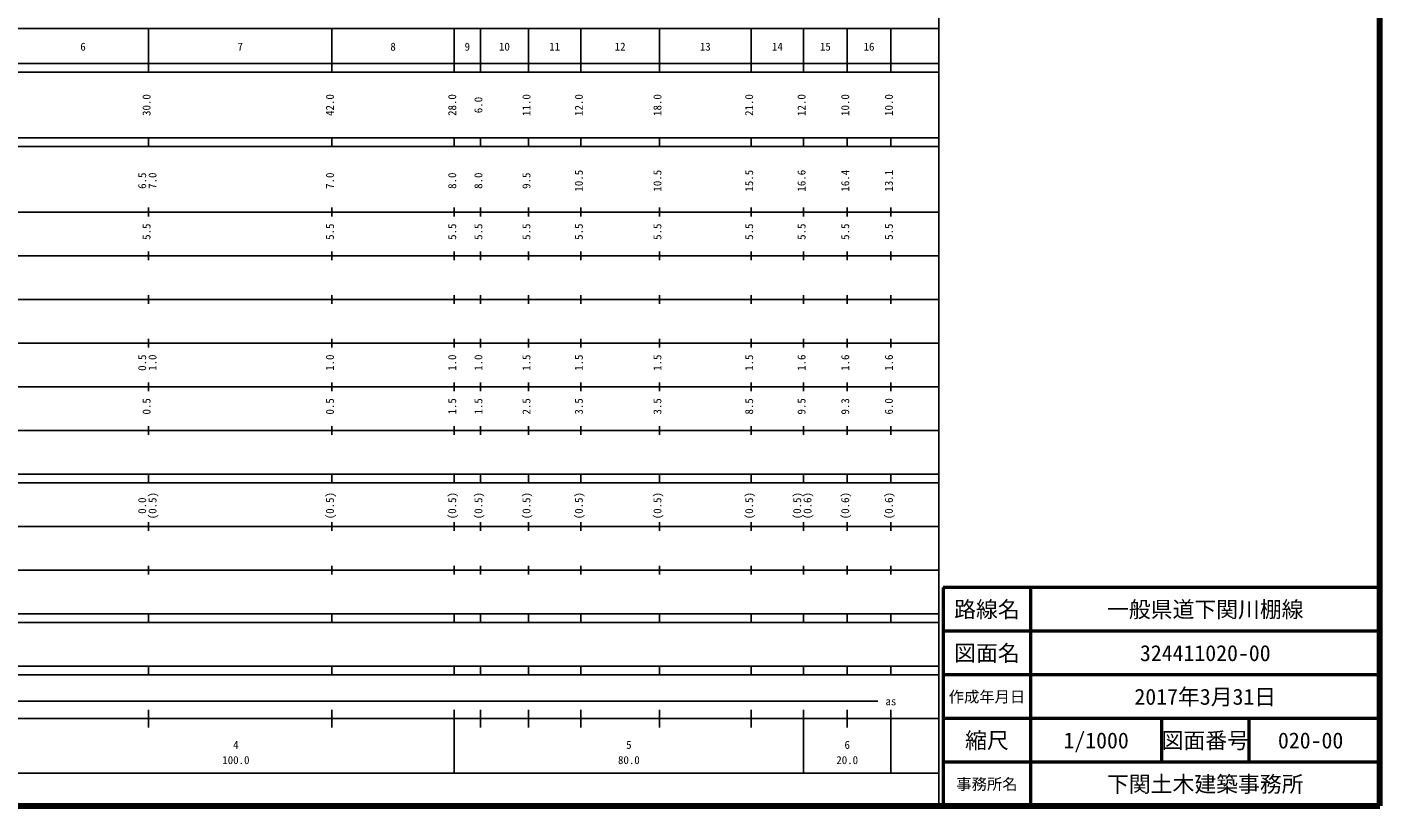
# Model space of a CAD drawing. Units: millimetres on the paper, enlarged 1000 times. Extents: x 40000 to 680000, y 20000 to 380000.
# Drawn here: x 370181 to 680000, y 20000 to 198357 of the extents above; entities that cross this region are included whole.
import ezdxf
from ezdxf.enums import TextEntityAlignment as Align

# ---------------------------------------------------------------- set-up
doc = ezdxf.new("R2010")
doc.units = ezdxf.units.MM
doc.header["$LTSCALE"] = 1000
for name, color, linetype, lineweight in [('M-TTL', 2, 'Continuous', 140), ('M-TTL-BAND', 7, 'Continuous', 25), ('M-TTL-FRAM', 2, 'Continuous', 50), ('M-TTL-LINE', 7, 'Continuous', 50)]:
    doc.layers.add(name, color=color, linetype=linetype, lineweight=lineweight)
doc.layers.add('M-TTL-TXT', color=7, linetype='Continuous')
doc.styles.add('ＭＳ ゴシック', font='')
doc.styles.get('ＭＳ ゴシック').set_extended_font_data('MS Gothic')

msp = doc.modelspace()

# ---------------------------------------------------------------- linework, layer by layer
at = {"layer": 'M-TTL'}
for p, q in [((680000, 20000), (680000, 380000)), ((40000, 20000), (680000, 20000))]:
    msp.add_line(p, q, dxfattribs=at)
at = {"layer": 'M-TTL-BAND'}
for p, q in [((579000, 20000), (579000, 370000)), ((68000, 198000), (579000, 198000)), ((398000, 188000), (398000, 198000)), ((440000, 188000), (440000, 198000)), ((468000, 188000), (468000, 198000)), ((474000, 188000), (474000, 198000)), ((485000, 188000), (485000, 198000)), ((497000, 188000), (497000, 198000)), ((515000, 188000), (515000, 198000)), ((536000, 188000), (536000, 198000)), ((548000, 188000), (548000, 198000)), ((558000, 188000), (558000, 198000)), ((568000, 188000), (568000, 198000)), ((40000, 190000), (579000, 190000)), ((40000, 188000), (579000, 188000)), ((40000, 173000), (579000, 173000)), ((40000, 171000), (579000, 171000)), ((398000, 171000), (398000, 173000)), ((440000, 171000), (440000, 173000)), ((468000, 171000), (468000, 173000)), ((474000, 171000), (474000, 173000)), ((485000, 171000), (485000, 173000)), ((497000, 171000), (497000, 173000)), ((515000, 171000), (515000, 173000)), ((536000, 171000), (536000, 173000)), ((548000, 171000), (548000, 173000)), ((558000, 171000), (558000, 173000)), ((568000, 171000), (568000, 173000)), ((40000, 156000), (579000, 156000)), ((398000, 155000), (398000, 157000)), ((440000, 155000), (440000, 157000)), ((468000, 155000), (468000, 157000)), ((474000, 155000), (474000, 157000)), ((485000, 155000), (485000, 157000)), ((497000, 155000), (497000, 157000)), ((515000, 155000), (515000, 157000)), ((536000, 155000), (536000, 157000)), ((548000, 155000), (548000, 157000)), ((558000, 155000), (558000, 157000)), ((568000, 155000), (568000, 157000)), ((46000, 146000), (579000, 146000)), ((398000, 145000), (398000, 147000)), ((440000, 145000), (440000, 147000)), ((468000, 145000), (468000, 147000)), ((474000, 145000), (474000, 147000)), ((485000, 145000), (485000, 147000)), ((497000, 145000), (497000, 147000)), ((515000, 145000), (515000, 147000)), ((536000, 145000), (536000, 147000)), ((548000, 145000), (548000, 147000)), ((558000, 145000), (558000, 147000)), ((568000, 145000), (568000, 147000)), ((398000, 135000), (398000, 137000)), ((440000, 135000), (440000, 137000)), ((468000, 135000), (468000, 137000)), ((474000, 135000), (474000, 137000)), ((485000, 135000), (485000, 137000)), ((497000, 135000), (497000, 137000)), ((515000, 135000), (515000, 137000)), ((536000, 135000), (536000, 137000)), ((548000, 135000), (548000, 137000)), ((558000, 135000), (558000, 137000)), ((568000, 135000), (568000, 137000)), ((52000, 136000), (579000, 136000)), ((46000, 126000), (579000, 126000)), ((398000, 125000), (398000, 127000)), ((440000, 125000), (440000, 127000)), ((468000, 125000), (468000, 127000)), ((474000, 125000), (474000, 127000)), ((485000, 125000), (485000, 127000)), ((497000, 125000), (497000, 127000)), ((515000, 125000), (515000, 127000)), ((536000, 125000), (536000, 127000)), ((548000, 125000), (548000, 127000)), ((558000, 125000), (558000, 127000)), ((568000, 125000), (568000, 127000)), ((52000, 116000), (579000, 116000)), ((398000, 115000), (398000, 117000)), ((440000, 115000), (440000, 117000)), ((468000, 115000), (468000, 117000)), ((474000, 115000), (474000, 117000)), ((485000, 115000), (485000, 117000)), ((497000, 115000), (497000, 117000)), ((515000, 115000), (515000, 117000)), ((536000, 115000), (536000, 117000)), ((548000, 115000), (548000, 117000)), ((558000, 115000), (558000, 117000)), ((568000, 115000), (568000, 117000)), ((46000, 106000), (579000, 106000)), ((398000, 105000), (398000, 107000)), ((440000, 105000), (440000, 107000)), ((468000, 105000), (468000, 107000)), ((474000, 105000), (474000, 107000)), ((485000, 105000), (485000, 107000)), ((497000, 105000), (497000, 107000)), ((515000, 105000), (515000, 107000)), ((536000, 105000), (536000, 107000)), ((548000, 105000), (548000, 107000)), ((558000, 105000), (558000, 107000)), ((568000, 105000), (568000, 107000)), ((40000, 96000), (579000, 96000)), ((40000, 94000), (579000, 94000)), ((398000, 94000), (398000, 96000)), ((440000, 94000), (440000, 96000)), ((468000, 94000), (468000, 96000)), ((474000, 94000), (474000, 96000)), ((485000, 94000), (485000, 96000)), ((497000, 94000), (497000, 96000)), ((515000, 94000), (515000, 96000)), ((536000, 94000), (536000, 96000)), ((548000, 94000), (548000, 96000)), ((558000, 94000), (558000, 96000)), ((568000, 94000), (568000, 96000)), ((49000, 84000), (579000, 84000)), ((398000, 83000), (398000, 85000)), ((440000, 83000), (440000, 85000)), ((468000, 83000), (468000, 85000)), ((474000, 83000), (474000, 85000)), ((485000, 83000), (485000, 85000)), ((497000, 83000), (497000, 85000)), ((515000, 83000), (515000, 85000)), ((536000, 83000), (536000, 85000)), ((548000, 83000), (548000, 85000)), ((558000, 83000), (558000, 85000)), ((568000, 83000), (568000, 85000)), ((398000, 73000), (398000, 75000)), ((440000, 73000), (440000, 75000)), ((468000, 73000), (468000, 75000)), ((474000, 73000), (474000, 75000)), ((485000, 73000), (485000, 75000)), ((497000, 73000), (497000, 75000)), ((515000, 73000), (515000, 75000)), ((536000, 73000), (536000, 75000)), ((548000, 73000), (548000, 75000)), ((558000, 73000), (558000, 75000)), ((568000, 73000), (568000, 75000)), ((40000, 74000), (579000, 74000)), ((40000, 64000), (579000, 64000)), ((40000, 62000), (579000, 62000)), ((398000, 62000), (398000, 64000)), ((440000, 62000), (440000, 64000)), ((468000, 62000), (468000, 64000)), ((474000, 62000), (474000, 64000)), ((485000, 62000), (485000, 64000)), ((497000, 62000), (497000, 64000)), ((515000, 62000), (515000, 64000)), ((536000, 62000), (536000, 64000)), ((548000, 62000), (548000, 64000)), ((558000, 62000), (558000, 64000)), ((568000, 62000), (568000, 64000)), ((40000, 52000), (579000, 52000)), ((40000, 50000), (579000, 50000)), ((398000, 50000), (398000, 52000)), ((440000, 50000), (440000, 52000)), ((468000, 50000), (468000, 52000)), ((474000, 50000), (474000, 52000)), ((485000, 50000), (485000, 52000)), ((497000, 50000), (497000, 52000)), ((515000, 50000), (515000, 52000)), ((536000, 50000), (536000, 52000)), ((548000, 50000), (548000, 52000)), ((558000, 50000), (558000, 52000)), ((568000, 50000), (568000, 52000)), ((71000, 44000), (565000, 44000)), ((398000, 38000), (398000, 42000)), ((440000, 38000), (440000, 42000)), ((468000, 27500), (468000, 42000)), ((474000, 38000), (474000, 42000)), ((485000, 38000), (485000, 42000)), ((497000, 38000), (497000, 42000)), ((515000, 38000), (515000, 42000)), ((536000, 38000), (536000, 42000)), ((548000, 27500), (548000, 42000)), ((558000, 38000), (558000, 42000)), ((568000, 27500), (568000, 42000)), ((40000, 40000), (579000, 40000)), ((68000, 27500), (579000, 27500))]:
    msp.add_line(p, q, dxfattribs=at)
at = {"layer": 'M-TTL-FRAM'}
for p, q in [((680000, 70000), (580000, 70000)), ((580000, 70000), (580000, 20000))]:
    msp.add_line(p, q, dxfattribs=at)
at = {"layer": 'M-TTL-LINE'}
for p, q in [((600000, 70000), (600000, 20000)), ((680000, 60000), (580000, 60000)), ((680000, 50000), (580000, 50000)), ((680000, 40000), (580000, 40000)), ((630000, 40000), (630000, 30000)), ((650000, 40000), (650000, 30000)), ((680000, 30000), (580000, 30000))]:
    msp.add_line(p, q, dxfattribs=at)

# ---------------------------------------------------------------- texts
at = {"layer": 'M-TTL-BAND', "style": 'ＭＳ ゴシック'}
for s, p in [('6', (383000, 192405)), ('7', (419000, 192405)), ('8', (454000, 192405)), ('9', (471000, 192405)), ('10', (479500, 192405)), ('11', (491000, 192405)), ('12', (506000, 192405)), ('13', (525500, 192405)), ('14', (542000, 192405)), ('15', (553000, 192405)), ('16', (563000, 192405)), ('as', (568000, 42500)), ('4', (418000, 32523)), ('5', (508000, 32523)), ('6', (558000, 32523)), ('100.0', (418000, 29033)), ('80.0', (508000, 29033)), ('20.0', (558000, 29033))]:
    msp.add_text(s, height=1833, dxfattribs=at).set_placement(p, align=Align.BOTTOM_CENTER)
for s, p in [('30.0', (399000, 180500)), ('42.0', (441000, 180500)), ('28.0', (469000, 180500)), ('11.0', (486000, 180500)), ('12.0', (498000, 180500)), ('18.0', (516000, 180500)), ('21.0', (537000, 180500)), ('12.0', (549000, 180500)), ('10.0', (559000, 180500)), ('10.0', (569000, 180500)), ('6.0', (475000, 180500)), ('6.5', (398000, 163174)), ('7.0', (400370, 163174)), ('7.0', (441000, 163174)), ('8.0', (469000, 163174)), ('8.0', (475000, 163174)), ('9.5', (486000, 163174)), ('10.5', (498000, 163174)), ('10.5', (516000, 163174)), ('15.5', (537000, 163174)), ('16.6', (549000, 163174)), ('16.4', (559000, 163174)), ('13.1', (569000, 163174)), ('5.5', (399000, 151500)), ('5.5', (441000, 151500)), ('5.5', (469000, 151500)), ('5.5', (475000, 151500)), ('5.5', (486000, 151500)), ('5.5', (498000, 151500)), ('5.5', (516000, 151500)), ('5.5', (537000, 151500)), ('5.5', (549000, 151500)), ('5.5', (559000, 151500)), ('5.5', (569000, 151500)), ('0.5', (398000, 121500)), ('1.0', (400370, 121500)), ('1.0', (441000, 121500)), ('1.0', (469000, 121500)), ('1.0', (475000, 121500)), ('1.5', (486000, 121500)), ('1.5', (498000, 121500)), ('1.5', (516000, 121500)), ('1.5', (537000, 121500)), ('1.6', (549000, 121500)), ('1.6', (559000, 121500)), ('1.6', (569000, 121500)), ('0.5', (399000, 111500)), ('0.5', (441000, 111500)), ('1.5', (469000, 111500)), ('1.5', (475000, 111500)), ('2.5', (486000, 111500)), ('3.5', (498000, 111500)), ('3.5', (516000, 111500)), ('8.5', (537000, 111500)), ('9.5', (549000, 111500)), ('9.3', (559000, 111500)), ('6.0', (569000, 111500)), ('0.0', (398000, 88764)), ('(0.5)', (400370, 88764)), ('(0.5)', (441000, 88764)), ('(0.5)', (469000, 88764)), ('(0.5)', (475000, 88764)), ('(0.5)', (486000, 88764)), ('(0.5)', (498000, 88764)), ('(0.5)', (516000, 88764)), ('(0.5)', (537000, 88764)), ('(0.5)', (548000, 88764)), ('(0.6)', (550370, 88764)), ('(0.6)', (559000, 88764)), ('(0.6)', (569000, 88764))]:
    msp.add_text(s, height=1833, rotation=90, dxfattribs=at).set_placement(p, align=Align.BOTTOM_CENTER)
at = {"layer": 'M-TTL-TXT', "style": 'ＭＳ ゴシック'}
for s, height, p in [('路線名', 3666, (590000, 65000)), ('路線名', 3666, (590000, 65000)), ('一般県道下関川棚線', 3666, (640000, 65000)), ('図面名', 3666, (590000, 55000)), ('図面名', 3666, (590000, 55000)), ('324411020-00', 3666, (640000, 55000)), ('作成年月日', 2566, (590000, 45000)), ('作成年月日', 2566, (590000, 45000)), ('2017年3月31日', 3666, (640000, 45000)), ('縮尺', 3666, (590000, 35000)), ('縮尺', 3666, (590000, 35000)), ('図面番号', 3666, (640000, 35000)), ('図面番号', 3666, (640000, 35000)), ('1/1000', 3666, (615000, 35000)), ('020-00', 3666, (664125, 35000)), ('事務所名', 2566, (590000, 25000)), ('事務所名', 2566, (590000, 25000)), ('下関土木建築事務所', 3666, (640000, 25000))]:
    msp.add_text(s, height=height, dxfattribs=at).set_placement(p, align=Align.MIDDLE_CENTER)

doc.saveas('drawing.dxf')
